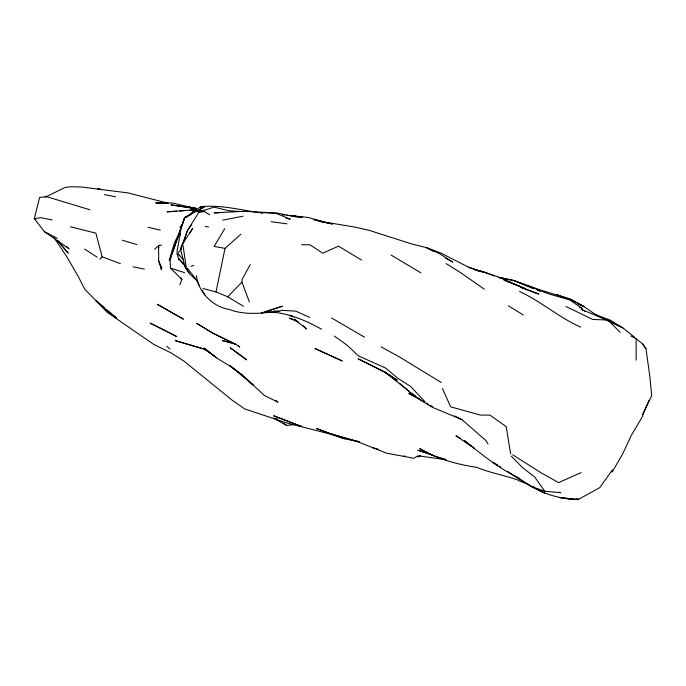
<?xml version="1.0" encoding="UTF-8"?>
<svg xmlns="http://www.w3.org/2000/svg" width="686" height="686" viewBox="0 0 686 686"><rect width="100%" height="100%" fill="white"/><g stroke="black" fill="none" stroke-linecap="round" stroke-linejoin="round"><path stroke-width="1.03" d="M180.255 234.981L180.392 232.923L176.877 252.191M249.344 301.874L241.935 282.143L242.132 279.305L250.296 264.539M178.549 259.951L178.677 258.631L177.031 253.606M243.367 306.205L227.709 296.824L216.013 291.936L225.017 248.392L240.837 234.2M183.153 259.359L177.28 253.443L180.392 250.519L181.404 245.862L192.543 228.532L189.953 233.129M66.842 246.737L69.089 248.821L44.298 231.585L34.3 218.525L39.651 197.397L46.494 196.642L90.115 209.847M169.193 260.62L174.347 243.024L180.924 229.836M179.878 284.827L181.859 279.451L170.48 268.089L170.042 259.6L184.706 217.531L204.6 206.726L196.488 211.64M170.042 259.6L184.706 217.531L190.151 214.358M180.392 250.519L181.421 247.629M182.107 245.699L187.595 230.264L198.931 212.163L213.912 207.095L228.944 210.774L243.101 211.622M195.673 279.631L189.542 273.705L185.229 267.506L180.632 249.653L181.327 247.715M182.373 244.808L187.595 230.264L191.746 224.468M195.793 207.807L190.022 215.241M649.076 400.187L641.822 417.645L631.309 435.387L622.476 454.261L612.118 472.114M179.595 233.763L177.048 239.5L184.706 217.531M642.482 414.473L651.7 395.745L649.779 375.988L645.972 348.677L642.37 343.643L636.128 338.738L630.854 335.934M180.632 249.653L181.661 247.818M224.708 228.73L214.135 246.437L225.017 248.392M612.366 469.919L599.778 487.652L578.65 499.279C556.655 499.597 535.337 491.167 518.23 477.585C498.396 468.264 481.452 454.055 464.362 440.566L474.275 448.267L455.924 435.764L460.323 438.285M182.639 224.099L179.946 227.323L181.713 226.174M99.813 259.308L102.145 256.804L95.886 233.171L70.384 226.766M227.709 296.824L241.935 282.143M154.684 249.241L158.56 245.605L161.553 245.125M186.412 217.351L199.129 207.747L202.181 206.752M418.048 455.761L413.855 458.291L386.347 453.094L358.589 442.093L330.163 433.724L316.452 428.476L344.561 438.74L359.318 441.775L330.163 433.724L344.561 438.74L330.541 434.144L287.185 423.073L244.73 408.925L232.108 400.161L184.08 361.205L171.2 352.981L153.69 344.372L107.213 312.302L84.661 289.115L78.487 276.921L66.936 257.001L54.143 237.742M45.139 197.242L65.307 187.338L71.678 186.721L81.651 187.038L128.05 192.903L168.199 203.245L155.671 202.962L172.426 203.022L196.368 208.647M581.085 472.594L558.618 482.635L540.817 472.628L512.639 454.775M417.508 456.927L420.467 455.821M191 266.408L193.744 265.388M181.404 245.862L183.059 245.588L186.403 268.663L187.467 268.32L195.536 278.713L199.189 285.059M280.994 310.655L279.005 311.281C262.549 313.15 245.442 315.551 229.51 309.523C212.72 306.771 198.614 292.673 196.385 275.712M222.753 220.163L243.007 216.193M34.411 218.628L40.894 217.685L52.325 220M277.436 418.932L273.362 418.066L286.645 425.44L294.894 424.557M202.593 211.477L196.162 211.562L204.685 210.688M198.931 212.163L204.282 211.605L209.702 214.744M196.162 211.562L204.454 210.739M176.679 211.177L167.084 211.837L194.755 209.77M179.869 210.954L184.131 210.662M189.465 210.293L194.79 209.925M204.402 210.362L197.114 210.782L204.411 210.799M200.192 206.718C221.364 204.428 241.789 210.465 262.558 213.072M273.903 311.367L279.005 311.281L273.705 311.247M219.254 212.789L214.126 212.857L244.31 211.314L277.058 213.02L292.322 216.219L302.303 216.99L294.911 216.913M301.583 244.748L310.012 244.773L322.772 253.22L338.507 246.137L361.513 260.08M267.926 311.813C286.825 312.542 305.141 319.976 321.417 329.186M281.389 310.295L295.838 311.161L309.643 317.429M403.488 456.096L405.495 456.216M282.546 214.864L284.553 215.035M286.551 215.215L308.486 217.496L323.2 221.844L353.787 226.886L368.957 230.273L411.643 243.942L426.632 247.697L440.866 253.057L467.869 266.854L480.372 271.347L474.309 269.675M533.957 486.974L530.861 486.323L544.735 491.219L560.822 492.668L558.756 492.231M567.348 498.225L559.124 497.461L570.546 499.194L578.65 499.279L576.592 499.091M569.397 498.422L573.513 498.799M419.086 455.907L445.866 459.68M205.457 226.517L208.647 226.903M271.202 221.715L286.98 223.825M195.459 208.57L170.968 204.874L195.399 208.458M320.654 221.475L332.787 224.065M301.386 217.17L293.076 215.824L296.198 216.442M318.716 221.124L331.904 223.885M478.819 271.124C499.965 275.318 518.539 287.185 538.836 294.08L521.154 287.606M186.18 206.949L196.205 208.647M104.409 194.627L115.642 196.822M476.358 270.258L483.519 271.665L494.143 276.089M319.05 221.012L323.2 221.844L313.854 219.597M133.058 266.845L144.403 269.101M579.37 307.259L582.311 308.511L569.629 299.885L549.049 294.002L513.48 280.445L498.705 277.444L513.48 280.445L542.214 290.59L570.563 299.13L583.837 306.496L596.065 314.874L622.862 327.891L634.619 337.255M498.122 277.298L505.831 278.902M478.957 270.961L482.875 271.81L468.238 267.3M101.691 189.585L97.644 188.693L100.645 189.559M262.609 212.909L260.551 212.446L276.278 213.449L290.341 219.168L286.234 218.242M232.7 342.923L222.255 340.556L235.615 344.286L239.808 347.099L238.051 345.161M147.979 227.255L160.267 230.144M313.682 219.537L323.732 221.93M202.979 288.54L216.013 291.936M195.913 208.87L187.046 206.349L194.987 208.776M445.84 459.44L433.158 455.667L419.729 448.618C437.214 458.865 456.825 464.439 476.796 467.329C490.336 473.04 504.922 475.287 518.676 480.354M372.721 447.675L378.621 449.373M292.896 319.187L289.363 318.15L298.736 322.334M122.357 240.22L136.874 244.602M170.48 268.089L184.517 272.651M518.968 480.877L528.837 484.462M569.903 299.379L556.569 294.491L563.386 297.492M102.145 256.804L120.324 263.647M289.792 315.363L293.711 316.863L289.749 315.286M503.644 279.888L524.73 288.446L504.956 280.48M513.48 280.445L533.185 288.557M537.129 290.178L540.079 291.396M488.02 443.936L485.619 440.258L461.875 419.609L432.3 407.252L421.178 400.53L409.122 391.809L415.467 395.805M577.998 303.924L583.837 306.496L570.855 299.731M207.026 350.426L204.291 349.123L175.333 340.65L204.291 349.123L216.424 357.698L204.214 348.059L216.982 358.221L232.383 367.525L242.595 375.311L264.427 395.496L278.036 402.168L275.712 400.247M565.907 306.505L592.747 319.436L607.084 320.019L608.834 320.894L620.17 332.358M371.838 365.518L358.212 358.898L384.374 372.035L397.288 380.164L384.923 372.095L372.772 365.99M584.995 311.212L581.308 309.403L607.084 320.019L609.52 321.648M454.381 415.896L461.875 419.609M519.568 291.541C541.168 301.437 558.927 317.515 580.699 327.145M44.298 231.585L57.281 238.368M420.895 399.895L408.882 393.507L421.101 400.032M433.166 251.299L426.632 247.697L439.906 253.871L452.777 262.103L445.308 257.987M381.064 346.85L399.758 357.132L441.252 382.496M331.655 317.978L364.532 337.212M497.65 465.091L492.994 462.501L497.35 465.099M390.994 255.029L420.861 272.814M422.73 400.916L424.54 401.97M426.349 403.034L428.158 404.088M429.976 405.152L432.695 406.738M499.091 466.137L500.831 467.183M508.283 305.776L523.307 314.968M446.097 263.587L460.52 272.608L484.282 289.158M297.012 320.911L294.32 319.213L306.462 328.963L302.809 325.344M540.928 490.867L544.427 493.08L531.41 486.374L518.753 478.905L507.751 471.453M84.592 249.087L97.018 257.053M283.129 423.056L286.645 425.44M334.348 336.063L346.867 345.024L358.478 355.905L385.669 368.099L397.674 378.149L410.545 386.372L424.9 401.679M34.3 218.525L35.723 219.554M388.225 374.565L384.923 372.095L408.847 391.166L399.612 383.303M389.871 375.799L396.482 380.721M235.247 369.745L229.527 365.415L253.194 385.026L243.316 376.117M236.876 370.98L242.595 375.311L241.918 374.667M177.28 253.443L179.783 255.389M104.932 308.143L95.997 300.588L107.282 310.947L116.311 317.755L106.562 309.515M166.87 346.267L169.982 349.165M183.179 263.107L178.677 258.631L185.657 266.751M511.13 455.984L522.432 467.526L534.711 477.002L544.735 491.219M57.367 240.606L68.188 253.16L57.967 240.752M180.641 277.804L181.859 279.451M645.972 348.677L642.37 343.643M186.403 268.663L189.542 273.705M202.327 290.495L204.848 294.869M158.818 247.715L158.56 245.605L158.715 261.152L161.973 268.046M442.496 388.533L450.599 406.815L480.234 415.056L489.976 415.124L506.199 426.666L510.59 453.712M158.715 261.152L161.476 269.864L161.219 267.754M636.128 338.738L636.145 360.176M282.332 306.222L261.349 313.125L282.332 306.222M419.343 450.633L417.791 450.256L432.695 455.135L419.343 450.633M301.737 426.555L273.843 415.845L301.737 426.555M610.317 320.208L596.065 314.874L622.862 327.891L610.317 320.208M342.194 360.939L315.08 348.582L342.194 360.939M235.615 344.286L212.651 333.062L196.831 323.432L212.651 333.062L235.615 344.286M163.731 329.752L150.105 323.115L176.714 336.534L163.731 329.752M183.273 319.084L157.3 304.318L183.273 319.084M241.266 355.811L230.213 347.776L246.643 359.867L241.266 355.811"/></g></svg>
